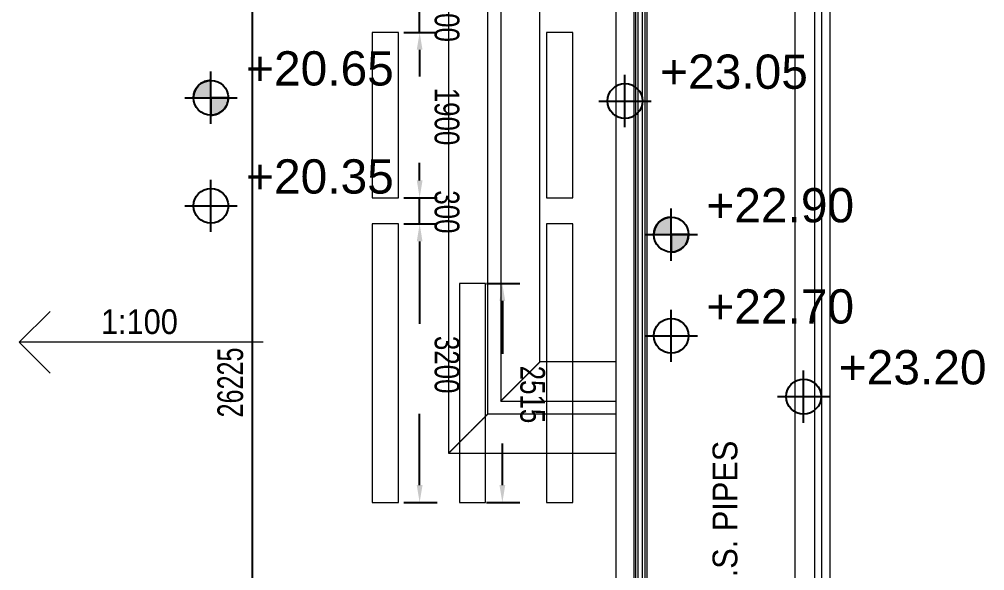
# Model space of a CAD drawing. Header units: millimetres. Extents: x 4021 to 183614, y -11746 to 71065.
# Drawn here: x 79689 to 90767, y 18859 to 25191 of the extents above; entities that cross this region are included whole.
import ezdxf

# ---------------------------------------------------------------- set-up
doc = ezdxf.new("R2010")
doc.units = ezdxf.units.MM
doc.linetypes.add('Hidden', pattern=[7.14375, 4.7625, -2.38125])
for name, color, linetype, lineweight in [('A-ANNO-DIMS', 211, 'Continuous', 5), ('A-ANNO-NOTE', 131, 'Continuous', 25), ('A-DETL-THIN', 151, 'Continuous', 9), ('A-FLOR', 192, 'Continuous', 9), ('A-GENM', 13, 'Continuous', 20), ('A-WALL', 113, 'Continuous', 20), ('G-ANNO-TEXT', 231, 'Continuous', 5), ('S-BEAM', 12, 'Continuous', 20)]:
    doc.layers.add(name, color=color, linetype=linetype, lineweight=lineweight)
doc.styles.add('Arial', font='arial.ttf', dxfattribs={"height": 393.413174})
doc.styles.add('Arial_2', font='arial.ttf', dxfattribs={"width": 0.7, "height": 295.05988})
doc.styles.add('Swis721 BT_1', font='swiss.ttf', dxfattribs={"width": 0.89, "height": 283.821263})
doc.styles.add('Swis721 BT_3', font='swiss.ttf', dxfattribs={"width": 0.75, "height": 283.821263})
doc.dimstyles.new('DLN_1_5mm_6', dxfattribs={"dimscale": 304.8, "dimtxt": 300, "dimasz": 0.656168, "dimexe": 0.656168, "dimexo": 0.0625, "dimgap": 0.656168, "dimtad": 1, "dimdec": 0, "dimzin": 0, "dimdsep": 46, "dimtxsty": 'Swis721 BT_3', "dimsah": 1, "dimcen": 0.09, "dimadec": 0, "dimazin": 0, "dimtfac": 1, "dimtdec": 4, "dimtix": 1, "dimtmove": 2, "dimatfit": 3, "dimfxl": 0.656168, "dimfxlon": 1, "dimtvp": 1, "dimtolj": 1, "dimtzin": 0, "dimarcsym": 2})
doc.dimstyles.new('Linear_-_1_5mm_Arial', dxfattribs={"dimscale": 304.8, "dimtxt": 300, "dimasz": 0.656168, "dimexe": 0.656168, "dimexo": 0.0625, "dimgap": 0.328084, "dimtad": 1, "dimdec": 0, "dimzin": 0, "dimdsep": 46, "dimtxsty": 'Arial_2', "dimblk1": 'OBLIQUE', "dimblk2": 'OBLIQUE', "dimsah": 1, "dimcen": 0.09, "dimadec": 0, "dimazin": 0, "dimtfac": 1, "dimtdec": 4, "dimtix": 1, "dimtmove": 0, "dimatfit": 3, "dimfxl": 0.656168, "dimfxlon": 1, "dimtvp": 1, "dimtolj": 1, "dimtzin": 0, "dimarcsym": 2})

# ---------------------------------------------------------------- blocks, each defined once
blk = doc.blocks.new('CISC HS Pipe Shapes - HA 98x4_8-12447934-Copy of COLOUR_R_F')
at = {"layer": 'S-BEAM'}
for p, q in [((13289.5, 49), (-13289.5, 49)), ((-13289.5, -49), (13289.5, -49))]:
    blk.add_line(p, q, dxfattribs=at)
blk = doc.blocks.new('Duct Fittings 1 - Duct Fittings 1-5840427-Copy of COLOUR_R_F')
at = {"layer": 'A-GENM'}
for p, q in [((86869, 7907), (86869, 31712)), ((86889, 31732), (86889, 7907)), ((86759, 31602), (86759, 7907)), ((86791, 7907), (86791, 31634)), ((86837, 31680), (86837, 7907))]:
    blk.add_line(p, q, dxfattribs=at)
blk = doc.blocks.new('Generic Models 2 - Generic Models 2-8616376-Copy of COLOUR_R_F')
at = {"layer": 'A-GENM', "color": 8, "linetype": 'Hidden'}
for p, q in [((85064, 20657), (85064, 29164)), ((84614, 28977), (84614, 20207)), ((86539, 20657), (85064, 20657)), ((84614, 20207), (86539, 20207))]:
    blk.add_line(p, q, dxfattribs=at)
for points, knots in [([(85064, 20657), (85064, 20657), (85061, 20654), (85051, 20644), (85038, 20631), (85029, 20622), (85020, 20613), (85013, 20606), (85006, 20599), (84998, 20591), (84990, 20583), (84982, 20575), (84973, 20566), (84964, 20557), (84955, 20548), (84945, 20538), (84935, 20529), (84925, 20518), (84915, 20508), (84905, 20498), (84894, 20487), (84883, 20476), (84872, 20465), (84861, 20454), (84850, 20443), (84839, 20432), (84828, 20421), (84817, 20410), (84806, 20399), (84795, 20388), (84785, 20378), (84774, 20367), (84763, 20356), (84753, 20346), (84743, 20336), (84733, 20326), (84724, 20317), (84714, 20307), (84705, 20298), (84697, 20290), (84688, 20281), (84680, 20273), (84673, 20266), (84665, 20258), (84658, 20252), (84650, 20243), (84641, 20234), (84628, 20221), (84617, 20210), (84614, 20207), (84614, 20207)], [0, 0, 0, 0, 0.0625, 0.125, 0.15625, 0.1875, 0.203125, 0.21875, 0.234375, 0.25, 0.265625, 0.28125, 0.296875, 0.3125, 0.328125, 0.34375, 0.359375, 0.375, 0.390625, 0.40625, 0.421875, 0.4375, 0.453125, 0.46875, 0.484375, 0.5, 0.515625, 0.53125, 0.546875, 0.5625, 0.578125, 0.59375, 0.609375, 0.625, 0.640625, 0.65625, 0.671875, 0.6875, 0.703125, 0.71875, 0.734375, 0.75, 0.765625, 0.78125, 0.796875, 0.8125, 0.84375, 0.875, 0.9375, 1, 1, 1, 1]), ([(84883, 20476), (84887, 20480), (84894, 20487), (84905, 20498), (84915, 20508), (84925, 20518), (84935, 20529), (84945, 20538), (84955, 20548), (84964, 20557), (84973, 20566), (84982, 20575), (84990, 20583), (84998, 20591), (85006, 20599), (85013, 20606), (85020, 20613), (85029, 20622), (85038, 20631), (85051, 20644), (85061, 20654), (85064, 20657), (85064, 20657)], [0.5625, 0.5625, 0.5625, 0.5625, 0.578125, 0.59375, 0.609375, 0.625, 0.640625, 0.65625, 0.671875, 0.6875, 0.703125, 0.71875, 0.734375, 0.75, 0.765625, 0.78125, 0.796875, 0.8125, 0.84375, 0.875, 0.9375, 1, 1, 1, 1]), ([(84614, 20207), (84614, 20207), (84617, 20210), (84628, 20221), (84641, 20234), (84650, 20243), (84658, 20252), (84665, 20258), (84673, 20266), (84680, 20273), (84688, 20281), (84697, 20290), (84705, 20298), (84714, 20307), (84724, 20317), (84733, 20326), (84743, 20336), (84753, 20346), (84763, 20356), (84774, 20367), (84785, 20378), (84795, 20388), (84806, 20399), (84817, 20410), (84828, 20421), (84836, 20429), (84839, 20432)], [0, 0, 0, 0, 0.0625, 0.125, 0.15625, 0.1875, 0.203125, 0.21875, 0.234375, 0.25, 0.265625, 0.28125, 0.296875, 0.3125, 0.328125, 0.34375, 0.359375, 0.375, 0.390625, 0.40625, 0.421875, 0.4375, 0.453125, 0.46875, 0.484375, 0.5, 0.5, 0.5, 0.5])]:
    blk.add_open_spline(points, degree=3, knots=knots, dxfattribs=at)
blk.add_open_spline([(84839, 20432), (84843, 20436), (84850, 20443), (84861, 20454), (84872, 20465), (84880, 20473), (84883, 20476)], degree=3, dxfattribs=at)
blk = doc.blocks.new('Generic Models 3 - Generic Models 2-8616397-Copy of COLOUR_R_F')
at = {"layer": 'A-GENM', "color": 8, "linetype": 'Hidden'}
for p, q in [((85664, 21257), (85664, 29412)), ((85214, 29226), (85214, 20807)), ((86539, 21257), (85664, 21257)), ((85214, 20807), (86539, 20807))]:
    blk.add_line(p, q, dxfattribs=at)
for points in [[(85664, 21257), (85664, 21257), (85661, 21254), (85651, 21244), (85638, 21231), (85629, 21222), (85620, 21213), (85613, 21206), (85606, 21199), (85598, 21191), (85590, 21183), (85582, 21175), (85573, 21166), (85564, 21157), (85555, 21148), (85545, 21138), (85535, 21129), (85525, 21118), (85515, 21108), (85505, 21098), (85494, 21087), (85483, 21076), (85472, 21065), (85461, 21054), (85450, 21043), (85439, 21032), (85428, 21021), (85417, 21010), (85406, 20999), (85395, 20988), (85385, 20978), (85374, 20967), (85363, 20956), (85353, 20946), (85343, 20936), (85333, 20926), (85324, 20917), (85314, 20907), (85305, 20898), (85297, 20890), (85288, 20881), (85280, 20873), (85273, 20866), (85265, 20858), (85258, 20852), (85250, 20843), (85241, 20834), (85228, 20821), (85217, 20810), (85214, 20807), (85214, 20807)], [(85214, 20807), (85214, 20807), (85217, 20810), (85228, 20821), (85241, 20834), (85250, 20843), (85258, 20852), (85265, 20858), (85273, 20866), (85280, 20873), (85288, 20881), (85297, 20890), (85305, 20898), (85314, 20907), (85324, 20917), (85333, 20926), (85343, 20936), (85353, 20946), (85363, 20956), (85374, 20967), (85385, 20978), (85395, 20988), (85406, 20999), (85417, 21010), (85428, 21021), (85439, 21032), (85450, 21043), (85461, 21054), (85472, 21065), (85483, 21076), (85494, 21087), (85505, 21098), (85515, 21108), (85525, 21118), (85535, 21129), (85545, 21138), (85555, 21148), (85564, 21157), (85573, 21166), (85582, 21175), (85590, 21183), (85598, 21191), (85606, 21199), (85613, 21206), (85620, 21213), (85629, 21222), (85638, 21231), (85651, 21244), (85661, 21254), (85664, 21257), (85664, 21257)]]:
    blk.add_open_spline(points, degree=3, knots=[0, 0, 0, 0, 0.0625, 0.125, 0.15625, 0.1875, 0.203125, 0.21875, 0.234375, 0.25, 0.265625, 0.28125, 0.296875, 0.3125, 0.328125, 0.34375, 0.359375, 0.375, 0.390625, 0.40625, 0.421875, 0.4375, 0.453125, 0.46875, 0.484375, 0.5, 0.515625, 0.53125, 0.546875, 0.5625, 0.578125, 0.59375, 0.609375, 0.625, 0.640625, 0.65625, 0.671875, 0.6875, 0.703125, 0.71875, 0.734375, 0.75, 0.765625, 0.78125, 0.796875, 0.8125, 0.84375, 0.875, 0.9375, 1, 1, 1, 1], dxfattribs=at)
blk = doc.blocks.new('DLN_Slab Level Mark - FFL-2mm_Type 2-2670450-Copy of COLOUR_R_F')
at = {"layer": 'A-ANNO-NOTE', "lineweight": 5}
h = blk.add_hatch(color=256, dxfattribs=at)
edge = h.paths.add_edge_path(flags=0)
edge.add_arc((0, 0), 1, 0, 90, ccw=False)
edge.add_line((1, 0), (0, 0))
edge.add_line((0, 0), (0, 1))
h = blk.add_hatch(color=256, dxfattribs=at)
edge = h.paths.add_edge_path(flags=0)
edge.add_arc((0, 0), 1, 180, 270, ccw=False)
edge.add_line((-1, 0), (0, 0))
edge.add_line((0, 0), (0, -1))
at = {"layer": 'A-ANNO-NOTE'}
for p, q in [((0, 1.5), (0, -1.5)), ((0, 1), (0, 0)), ((0, 0), (-1, 0)), ((0, -1), (0, 0)), ((0, 0), (1, 0)), ((-1.5, 0), (1.5, 0))]:
    blk.add_line(p, q, dxfattribs=at)
blk.add_circle((0, 0), 1, dxfattribs=at)
for start, end in [(360, 90), (180, 270)]:
    blk.add_arc((0, 0), 1, start, end, dxfattribs=at)
blk = doc.blocks.new('DLN_Slab Level Mark - SSL-2mm_Type 2-2670448-Copy of COLOUR_R_F')
at = {"layer": 'A-ANNO-NOTE'}
for p, q in [((0, 1.5), (0, -1.5)), ((-1.5, 0), (1.5, 0))]:
    blk.add_line(p, q, dxfattribs=at)
blk.add_circle((0, 0), 1, dxfattribs=at)
blk = doc.blocks.new('_Oblique')
at = {"color": 0, "linetype": 'ByBlock', "lineweight": -2}
blk.add_line((-0.5, -0.5), (0.5, 0.5), dxfattribs=at)
blk = doc.blocks.new('DIMBLOCK63-Copy of COLOUR_R_F')
at = {"layer": 'A-ANNO-DIMS', "color": 0, "lineweight": -2, "transparency": 16777216}
for p, q in [((82544, 34132), (82163, 34132)), ((82363, 34132), (82363, 7907)), ((82544, 7907), (82163, 7907))]:
    blk.add_line(p, q, dxfattribs=at)
at = {"layer": 'Defpoints', "color": 0, "transparency": 16777216}
for p in [(82563, 34132), (82363, 7907), (82563, 7907)]:
    blk.add_point(p, dxfattribs=at)
at = {"layer": 'A-ANNO-DIMS', "color": 0, "lineweight": -2, "transparency": 16777216, "xscale": 200, "yscale": 200, "zscale": 200}
for p, rotation in [((82363, 34132), 90), ((82363, 7907), 270)]:
    blk.add_blockref('_Oblique', p, dxfattribs=dict(at, rotation=rotation))
at = {"layer": 'A-ANNO-DIMS', "color": 0, "transparency": 16777216, "insert": (82112, 21020), "char_height": 295.1, "width": 941.54, "attachment_point": 5, "rotation": 90, "style": 'Arial_2'}
blk.add_mtext('\\A1;26225', dxfattribs=at)
blk = doc.blocks.new('DIMBLOCK65-Copy of COLOUR_R_F')
at = {"layer": 'A-ANNO-DIMS', "color": 0, "lineweight": -2, "transparency": 16777216}
for p, q in [((84102, 22841), (84483, 22841)), ((84283, 22641), (84283, 21694)), ((84283, 19841), (84283, 20661)), ((84102, 19641), (84483, 19641))]:
    blk.add_line(p, q, dxfattribs=at)
at = {"layer": 'A-ANNO-DIMS', "color": 0, "transparency": 16777216}
for points in [[(84250, 22641), (84316, 22641), (84283, 22841)], [(84250, 19841), (84316, 19841), (84283, 19641)]]:
    blk.add_solid(points, dxfattribs=at)
at = {"layer": 'Defpoints', "color": 0, "transparency": 16777216}
for p in [(84083, 22841), (84283, 22841), (84083, 19641)]:
    blk.add_point(p, dxfattribs=at)
at = {"layer": 'A-ANNO-DIMS', "color": 0, "transparency": 16777216, "insert": (84739, 21555), "char_height": 283.8, "width": 754.29, "attachment_point": 1, "rotation": 270, "line_spacing_factor": 1.00667, "style": 'Swis721 BT_3'}
blk.add_mtext('\\A1;3200', dxfattribs=at)
blk = doc.blocks.new('DIMBLOCK66-Copy of COLOUR_R_F')
at = {"layer": 'A-ANNO-DIMS', "color": 0, "lineweight": -2, "transparency": 16777216}
for p, q in [((84283, 23341), (84283, 23541)), ((84102, 23141), (84483, 23141)), ((84283, 22841), (84283, 23141)), ((84102, 22841), (84483, 22841)), ((84283, 22641), (84283, 22441))]:
    blk.add_line(p, q, dxfattribs=at)
at = {"layer": 'A-ANNO-DIMS', "color": 0, "transparency": 16777216}
for points in [[(84250, 23341), (84316, 23341), (84283, 23141)], [(84250, 22641), (84316, 22641), (84283, 22841)]]:
    blk.add_solid(points, dxfattribs=at)
at = {"layer": 'Defpoints', "color": 0, "transparency": 16777216}
for p in [(84083, 23141), (84283, 23141), (84083, 22841)]:
    blk.add_point(p, dxfattribs=at)
at = {"layer": 'A-ANNO-DIMS', "color": 0, "transparency": 16777216, "insert": (84739, 23227), "char_height": 283.8, "width": 565.71, "attachment_point": 1, "rotation": 270, "line_spacing_factor": 1.00667, "style": 'Swis721 BT_3'}
blk.add_mtext('\\A1;300', dxfattribs=at)
blk = doc.blocks.new('DIMBLOCK67-Copy of COLOUR_R_F')
at = {"layer": 'A-ANNO-DIMS', "color": 0, "lineweight": -2, "transparency": 16777216}
for p, q in [((84102, 25041), (84483, 25041)), ((84283, 24841), (84283, 24534)), ((84283, 23341), (84283, 23522)), ((84102, 23141), (84483, 23141))]:
    blk.add_line(p, q, dxfattribs=at)
at = {"layer": 'A-ANNO-DIMS', "color": 0, "transparency": 16777216}
for points in [[(84250, 24841), (84316, 24841), (84283, 25041)], [(84250, 23341), (84316, 23341), (84283, 23141)]]:
    blk.add_solid(points, dxfattribs=at)
at = {"layer": 'Defpoints', "color": 0, "transparency": 16777216}
for p in [(84083, 25041), (84283, 25041), (84083, 23141)]:
    blk.add_point(p, dxfattribs=at)
at = {"layer": 'A-ANNO-DIMS', "color": 0, "transparency": 16777216, "insert": (84739, 24405), "char_height": 283.8, "width": 754.29, "attachment_point": 1, "rotation": 270, "line_spacing_factor": 1.00667, "style": 'Swis721 BT_3'}
blk.add_mtext('\\A1;1900', dxfattribs=at)
blk = doc.blocks.new('DIMBLOCK68-Copy of COLOUR_R_F')
at = {"layer": 'A-ANNO-DIMS', "color": 0, "lineweight": -2, "transparency": 16777216}
for p, q in [((84283, 25541), (84283, 25741)), ((84102, 25341), (84483, 25341)), ((84283, 25041), (84283, 25341)), ((84102, 25041), (84483, 25041)), ((84283, 24841), (84283, 24641))]:
    blk.add_line(p, q, dxfattribs=at)
at = {"layer": 'A-ANNO-DIMS', "color": 0, "transparency": 16777216}
for points in [[(84250, 25541), (84316, 25541), (84283, 25341)], [(84250, 24841), (84316, 24841), (84283, 25041)]]:
    blk.add_solid(points, dxfattribs=at)
at = {"layer": 'Defpoints', "color": 0, "transparency": 16777216}
for p in [(84083, 25341), (84283, 25341), (84083, 25041)]:
    blk.add_point(p, dxfattribs=at)
at = {"layer": 'A-ANNO-DIMS', "color": 0, "transparency": 16777216, "insert": (84739, 25427), "char_height": 283.8, "width": 565.71, "attachment_point": 1, "rotation": 270, "line_spacing_factor": 1.00667, "style": 'Swis721 BT_3'}
blk.add_mtext('\\A1;300', dxfattribs=at)
blk = doc.blocks.new('DIMBLOCK99-Copy of COLOUR_R_F')
at = {"layer": 'A-ANNO-DIMS', "color": 0, "lineweight": -2, "transparency": 16777216}
for p, q in [((85051, 22156), (85432, 22156)), ((85232, 21956), (85232, 21350)), ((85232, 19841), (85232, 20321)), ((85051, 19641), (85432, 19641))]:
    blk.add_line(p, q, dxfattribs=at)
at = {"layer": 'A-ANNO-DIMS', "color": 0, "transparency": 16777216}
for points in [[(85199, 21956), (85265, 21956), (85232, 22156)], [(85199, 19841), (85265, 19841), (85232, 19641)]]:
    blk.add_solid(points, dxfattribs=at)
at = {"layer": 'Defpoints', "color": 0, "transparency": 16777216}
for p in [(85032, 22156), (85232, 22156), (85032, 19641)]:
    blk.add_point(p, dxfattribs=at)
at = {"layer": 'A-ANNO-DIMS', "color": 0, "transparency": 16777216, "insert": (85722, 21213), "char_height": 283.8, "width": 754.29, "attachment_point": 1, "rotation": 270, "line_spacing_factor": 1.00667, "style": 'Swis721 BT_3'}
blk.add_mtext('\\A1;2515', dxfattribs=at)

msp = doc.modelspace()

# ---------------------------------------------------------------- linework, layer by layer
at = {"layer": 'A-DETL-THIN'}
for p, q in [((79689.3, 21482.5), (80042.8, 21836)), ((82489.3, 21482.5), (79689.3, 21482.5)), ((79689.3, 21482.5), (80042.8, 21128.9))]:
    msp.add_line(p, q, dxfattribs=at)
at = {"layer": 'A-FLOR'}
for p, q in [((88819.3, 7677.5), (88819.3, 34362.5)), ((88589.3, 34132.5), (88589.3, 7907.5)), ((86889.3, 31732.5), (86889.3, 7907.5)), ((84039.3, 25040.8), (83739.3, 25040.8)), ((83739.3, 25040.8), (83739.3, 23140.8)), ((84039.3, 23140.8), (84039.3, 25040.8)), ((86039.3, 25040.8), (85739.3, 25040.8)), ((85739.3, 25040.8), (85739.3, 23140.8)), ((86039.3, 23140.8), (86039.3, 25040.8)), ((83739.3, 23140.8), (84039.3, 23140.8)), ((85739.3, 23140.8), (86039.3, 23140.8)), ((84039.3, 22840.8), (83739.3, 22840.8)), ((83739.3, 22840.8), (83739.3, 19640.8)), ((84039.3, 19640.8), (84039.3, 22840.8)), ((86039.3, 22840.8), (85739.3, 22840.8)), ((85739.3, 22840.8), (85739.3, 21253.3)), ((86039.3, 21254.5), (86039.3, 22840.8)), ((85039.3, 22155.8), (84739.3, 22155.8)), ((84739.3, 22155.8), (84739.3, 20307.7)), ((85039.3, 20619.5), (85039.3, 22155.8)), ((85739.3, 21252.9), (85739.3, 21241.2)), ((85739.3, 21239.8), (85739.3, 20812.1)), ((86039.3, 20809.3), (86039.3, 21252.5)), ((85739.3, 20810.2), (85739.3, 20654.7)), ((86039.3, 20657.3), (86039.3, 20807.3)), ((85039.3, 20591.8), (85039.3, 20619.3)), ((85739.3, 20652.5), (85739.3, 20565.3)), ((86039.3, 20566.6), (86039.3, 20655.5)), ((85039.3, 20558), (85039.3, 20591)), ((85039.3, 20211.9), (85039.3, 20556.2)), ((85739.3, 20564), (85739.3, 20209.4)), ((86039.3, 20208.7), (86039.3, 20565.3)), ((84739.3, 20307.1), (84739.3, 20273.8)), ((84739.3, 20272.7), (84739.3, 20245.7)), ((84739.3, 20244.6), (84739.3, 20224.7)), ((84739.3, 20223.9), (84739.3, 20211.7)), ((84739.3, 20211.4), (84739.3, 19640.8)), ((85039.3, 19640.8), (85039.3, 20210.8)), ((85739.3, 20207.3), (85739.3, 19640.8)), ((86039.3, 19640.8), (86039.3, 20207.3)), ((83739.3, 19640.8), (84039.3, 19640.8)), ((84739.3, 19640.8), (85039.3, 19640.8)), ((85739.3, 19640.8), (86039.3, 19640.8))]:
    msp.add_line(p, q, dxfattribs=at)
at = {"layer": 'A-WALL'}
for p, q in [((86739.3, 31582.5), (86739.3, 7907.5)), ((86539.3, 7907.5), (86539.3, 31382.5))]:
    msp.add_line(p, q, dxfattribs=at)

# ---------------------------------------------------------------- block references
at = {"layer": 'A-ANNO-NOTE'}
for name, p, xscale, yscale, zscale, rotation in [('DLN_Slab Level Mark - FFL-2mm_Type 2-2670450-Copy of COLOUR_R_F', (81887.9, 24289.8), 200, 200, 200, 89.99999999999984), ('DLN_Slab Level Mark - SSL-2mm_Type 2-2670448-Copy of COLOUR_R_F', (86639.3, 24252), 200.0000000000001, 200.0000000000001, 200.0000000000001, 90.00000000000044), ('DLN_Slab Level Mark - SSL-2mm_Type 2-2670448-Copy of COLOUR_R_F', (81887.9, 23048.8), 200.0000000000001, 200.0000000000001, 200.0000000000001, 89.99999999999982), ('DLN_Slab Level Mark - FFL-2mm_Type 2-2670450-Copy of COLOUR_R_F', (87169.7, 22718.3), 200.0000000000001, 200.0000000000001, 200.0000000000001, 90.00000000000018), ('DLN_Slab Level Mark - SSL-2mm_Type 2-2670448-Copy of COLOUR_R_F', (87169.7, 21556.3), 200.0000000000001, 200.0000000000001, 200.0000000000001, 90.00000000000026), ('DLN_Slab Level Mark - SSL-2mm_Type 2-2670448-Copy of COLOUR_R_F', (88689.3, 20857.5), 200, 200, 200, 89.99999999999962)]:
    msp.add_blockref(name, p, dxfattribs=dict(at, xscale=xscale, yscale=yscale, zscale=zscale, rotation=rotation))
at = {"layer": 'A-GENM', "color": 8, "linetype": 'Hidden'}
for name in ['Generic Models 3 - Generic Models 2-8616397-Copy of COLOUR_R_F', 'Generic Models 2 - Generic Models 2-8616376-Copy of COLOUR_R_F']:
    msp.add_blockref(name, (0, 0), dxfattribs=at)
at = {"layer": 'A-GENM'}
msp.add_blockref('Duct Fittings 1 - Duct Fittings 1-5840427-Copy of COLOUR_R_F', (0, 0), dxfattribs=at)
at = {"layer": 'S-BEAM', "rotation": 89.99999999999979}
msp.add_blockref('CISC HS Pipe Shapes - HA 98x4_8-12447934-Copy of COLOUR_R_F', (88943.4, 20818), dxfattribs=at)

# ---------------------------------------------------------------- texts
at = {"layer": 'A-ANNO-NOTE', "lineweight": 5, "char_height": 393.41, "width": 2020.8, "attachment_point": 1, "line_spacing_factor": 0.938532, "style": 'Arial'}
for s, insert in [('+20.65', (82290.7, 24823.9)), ('+23.05', (87042.1, 24786)), ('+20.35', (82290.7, 23582.9)), ('+22.90', (87572.5, 23252.4)), ('+22.70', (87572.5, 22090.3)), ('+23.20', (89092.1, 21391.5))]:
    msp.add_mtext(s, dxfattribs=dict(at, insert=insert))
at = {"layer": 'G-ANNO-TEXT', "color": 7, "insert": (81508.7, 22336.9), "char_height": 283.82, "width": 1047.6, "attachment_point": 3, "line_spacing_factor": 1.00667, "style": 'Swis721 BT_1'}
msp.add_mtext('\\P1:100', dxfattribs=at)
at = {"layer": 'G-ANNO-TEXT', "color": 7, "insert": (87644.3, 12843.1), "char_height": 283.821, "width": 8661.6, "attachment_point": 1, "rotation": 90, "line_spacing_factor": 1.00667, "style": 'Swis721 BT_1'}
msp.add_mtext('DOGHOUSE FOR AIR DUCTS & D.C.S. PIPES', dxfattribs=at)

# ---------------------------------------------------------------- dimensions: what is measured, and where the dimension line sits
at = {"layer": 'A-ANNO-DIMS'}
dim = msp.add_linear_dim(base=(82363.1, 7907.5), p1=(82563.1, 34132.5), p2=(82563.1, 7907.5), angle=90, dimstyle='Linear_-_1_5mm_Arial', override={"dimpost": '<>', "dimfxl": 26224.999972}, dxfattribs=at)
dim.commit()
dim.dimension.update_dxf_attribs({"geometry": 'DIMBLOCK63-Copy of COLOUR_R_F', "text_midpoint": (82112.4, 21020)})
for base, p1, p2, override, picture, middle in [((84283.1, 25340.8), (84083.1, 25040.8), (84083.1, 25340.8), {"dimtad": 4, "dimpost": '<>', "dimfxl": 300}, 'DIMBLOCK68-Copy of COLOUR_R_F', (84550, 25143.7)), ((84283.1, 25040.8), (84083.1, 23140.8), (84083.1, 25040.8), {"dimtad": 4, "dimpost": '<>', "dimfxl": 1900}, 'DIMBLOCK67-Copy of COLOUR_R_F', (84550, 24028)), ((84283.1, 23140.8), (84083.1, 22840.8), (84083.1, 23140.8), {"dimtad": 4, "dimpost": '<>', "dimfxl": 300}, 'DIMBLOCK66-Copy of COLOUR_R_F', (84550, 22943.7)), ((84283.1, 22840.8), (84083.1, 19640.8), (84083.1, 22840.8), {"dimtad": 4, "dimpost": '<>', "dimfxl": 3200}, 'DIMBLOCK65-Copy of COLOUR_R_F', (84550, 21178)), ((85232, 22155.8), (85032, 19640.8), (85032, 22155.8), {"dimtad": 4, "dimpost": '<>', "dimfxl": 2515}, 'DIMBLOCK99-Copy of COLOUR_R_F', (85532.7, 20835.5))]:
    dim = msp.add_linear_dim(base=base, p1=p1, p2=p2, angle=90, dimstyle='DLN_1_5mm_6', override=override, dxfattribs=at)
    dim.commit()
    dim.dimension.update_dxf_attribs({"geometry": picture, "text_midpoint": middle, "dimtype": 160, "text_rotation": 90})

doc.saveas('drawing.dxf')
